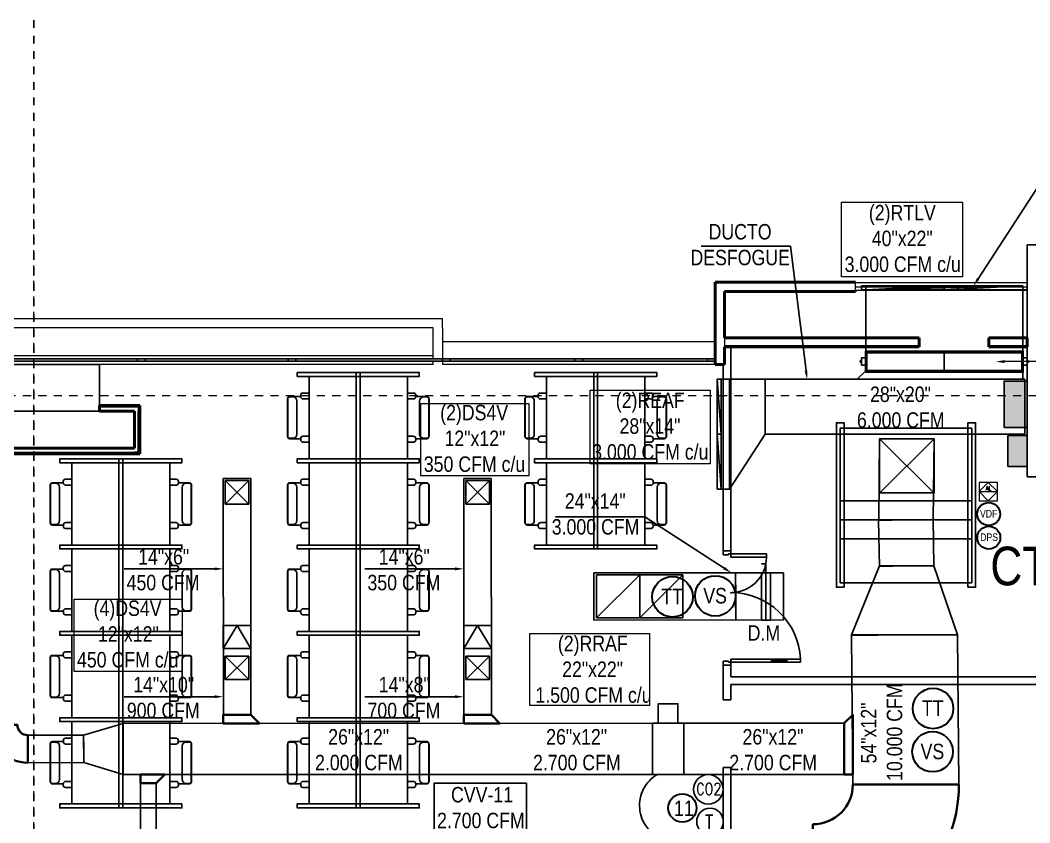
# Model space of a CAD drawing. Header units: inches. Extents: x -3 to 209, y -384 to 20.
# Drawn here: x 138.33 to 151.38, y -171.39 to -161.01 of the extents above; entities that cross this region are included whole.
import ezdxf
from ezdxf import colors
from ezdxf.entities.mleader import LeaderData, LeaderLine
from ezdxf.math import Vec2, Vec3

# ---------------------------------------------------------------- set-up
doc = ezdxf.new("R2010")
doc.units = ezdxf.units.IN
doc.header["$MEASUREMENT"] = 0
for name, pattern in [('Grid Line', [0.022225, 0.0127, -0.003175, 0.003175, -0.003175]), ('Grid Line 1_2_', [0.022225, 0.0127, -0.003175, 0.003175, -0.003175]), ('Hidden', [7.1438, 4.7625, -2.3813]), ('HIDDEN2', [0.1875, 0.125, -0.0625])]:
    doc.linetypes.add(name, pattern=pattern)
for name, color, linetype in [('1-01 HVAC-01A -Equipos', 3, 'Continuous'), ('A-WALL', 253, 'Continuous'), ('BASE PLAN$0$FLOOR LAYOUT 14 Oct (x-ref)$0$20F-032408$0$XDOOR', 253, 'Continuous'), ('BASE PLAN$0$NBS-HEAVY', 253, 'Continuous'), ('BASE PLAN$0$WALL', 253, 'Continuous'), ('HVAC TEXTO CVV', 2, 'Continuous'), ('Hvac Textos', 7, 'Continuous'), ('HVAC-Accesorios', 1, 'Continuous'), ('HVAC-Equipos', 3, 'Continuous'), ('HVAC-Extraccion', 114, 'Continuous'), ('HVAC-Rejillas', 2, 'HIDDEN2'), ('HVAC-Retorno', 20, 'Continuous'), ('HVAC-Suministro', 170, 'Continuous'), ('I-WALL', 1, 'Continuous'), ('NFF-FURN', 253, 'Continuous')]:
    doc.layers.add(name, color=color, linetype=linetype)
for name, color, linetype, lineweight in [('1-controlAA', 4, 'Continuous', 5), ('A-GLAZ', 253, 'Continuous', 13), ('A-GLAZ-CURT', 253, 'Continuous', 9), ('A-GLAZ-CWMG', 253, 'Continuous', 9), ('A-WALL-PATT', 253, 'Continuous', 50), ('BASE PLAN$0$A-ABOVE', 253, 'Continuous', 5), ('DET-INST', 3, 'Continuous', 5), ('HVAC -Textos Extraccion', 2, 'Continuous', 9), ('HVAC -Textos Rejillas', 2, 'Continuous', 9), ('HVAC -Textos Retorno', 2, 'Continuous', 9), ('HVAC -Textos Suministro', 7, 'Continuous', 9), ('HVAC Suministro', 5, 'Continuous', 40), ('S-COLS', 6, 'Continuous', 13), ('S-GRID', 253, 'Continuous', 9), ('TUBO HVAC', 1, 'Continuous', 30), ('TX-INST', 250, 'Continuous', 5)]:
    doc.layers.add(name, color=color, linetype=linetype, lineweight=lineweight)
doc.styles.add('Arial Narrow', font='ARIALN.TTF', dxfattribs={"height": 0.00295})
doc.styles.add('ROMANS', font='romans.shx', dxfattribs={"width": 0.8})
doc.styles.get("Standard").update_dxf_attribs({"font": 'arial.ttf'})

# ---------------------------------------------------------------- blocks, each defined once
blk = doc.blocks.new('ds')
at = {"linetype": 'ByBlock', "lineweight": -2}
for p, q in [((-0.0127, -0.0127), (0.0127, 0.0127)), ((-0.0127, 0.0127), (0.0127, -0.0127)), ((-0.0127, -0.0127), (-0.0127, 0.0127)), ((-0.0127, 0.0127), (0.0127, 0.0127)), ((0.0127, 0.0127), (0.0127, -0.0127)), ((0.0127, -0.0127), (-0.0127, -0.0127))]:
    blk.add_line(p, q, dxfattribs=at)
blk = doc.blocks.new('Termostato 1')
at = {"linetype": 'ByBlock', "lineweight": -2}
blk.add_circle((725.333, -473.718), 0.172, dxfattribs=at)
at = {"linetype": 'ByBlock', "lineweight": -2, "insert": (725.414, -473.651, -2.384), "char_height": 0.2, "width": 2.87595, "attachment_point": 1, "rotation": 270, "style": 'ROMANS'}
blk.add_mtext('T', dxfattribs=at)
blk = doc.blocks.new('CO2')
at = {"linetype": 'ByBlock', "lineweight": -2}
blk.add_circle((-74869.314, 50750.37), 0.191, dxfattribs=at)
at = {"linetype": 'ByBlock', "lineweight": -2, "insert": (-74869.469, 50750.451, -2.384), "char_height": 0.15, "width": 2.87595, "attachment_point": 1, "rotation": 0, "style": 'ROMANS'}
blk.add_mtext('CO2', dxfattribs=at)
blk = doc.blocks.new('rr')
at = {"linetype": 'ByBlock', "lineweight": -2}
for p, q in [((-0.0127, -0.0127), (0.0127, 0.0127)), ((-0.0127, -0.0127), (-0.0127, 0.0127)), ((-0.0127, 0.0127), (0.0127, 0.0127)), ((0.0127, 0.0127), (0.0127, -0.0127)), ((0.0127, -0.0127), (-0.0127, -0.0127))]:
    blk.add_line(p, q, dxfattribs=at)
blk = doc.blocks.new('*U114')
blk.add_lwpolyline([(-0.104, -0.0566), (-0.104, 0), (0, 0), (0.0566, -0.0566), (-0.104, -0.0566)])
blk = doc.blocks.new('*U108')
blk.add_lwpolyline([(-0.182, -0.0566), (-0.182, 0), (0, 0), (0.0566, -0.0566), (-0.182, -0.0566)])
blk = doc.blocks.new('*U109')
blk.add_lwpolyline([(-0.338, -0.0566), (-0.338, 0), (0, 0), (0.0566, -0.0566), (-0.338, -0.0566)])
blk = doc.blocks.new('*U78')
blk.add_lwpolyline([(-1.0399, -0.0566), (-1.0399, 0), (0, 0), (0.0566, -0.0566), (-1.0399, -0.0566)])
blk = doc.blocks.new('*U80')
at = {"layer": 'HVAC-Accesorios', "flags": 128}
for points in [[(0, 0), (-0.119, 0), (-0.119, -0.057)], [(0, 0), (0.61, 0)]]:
    blk.add_lwpolyline(points, dxfattribs=at)
blk.add_lwpolyline([(0, 0.059), (0.61, 0.059), (0.61, -0.059), (0, -0.059)], close=True, dxfattribs=at)
blk = doc.blocks.new('Damper 36x34 - Damper 40x18-V18-1 - Mecánica')
for p, q in [((-0.07, 0.137), (-0.089, 0.137)), ((-0.089, 0.133), (-0.089, 0.137)), ((-0.089, 0.137), (-0.089, 0.137)), ((-0.089, 0.13), (-0.089, 0.133)), ((-0.07, 0.176), (-0.065, 0.176)), ((-0.07, 0.176), (-0.07, 0.078)), ((-0.065, 0.176), (0, 0.176)), ((0, 0.25), (1, 0.25)), ((0, 0.241), (0, 0.25)), ((0, 0.009), (0, 0.241)), ((0, 0.241), (1, 0.241)), ((1, 0.25), (1, 0.241)), ((1, 0.241), (1, 0.009)), ((-0.089, 0.125), (-0.089, 0.13)), ((-0.089, 0.12), (-0.089, 0.125)), ((-0.089, 0.118), (-0.089, 0.12)), ((-0.089, 0.117), (-0.089, 0.118)), ((-0.089, 0.117), (-0.07, 0.117)), ((-0.065, 0.078), (-0.07, 0.078)), ((0, 0.078), (-0.065, 0.078)), ((0, 0), (0, 0.009)), ((1, 0.009), (0, 0.009)), ((1, 0), (0, 0)), ((1, 0.009), (1, 0))]:
    blk.add_line(p, q)
blk = doc.blocks.new('soporte dampers - soporte dampers-960247-1 - Mecánica')
for p, q in [((-0.02, -0.26), (-0.02, 0.01)), ((-0.01, 0.01), (-0.02, 0.01)), ((-0.01, 0.01), (-0.01, -0.26)), ((-0.01, 0.01), (-0.01, -0.06)), ((0, 0.01), (-0.01, 0.01)), ((0.055, 0.01), (0, 0.01)), ((0, -0.06), (0, 0)), ((0, 0), (0.055, 0)), ((0.055, 0.01), (1.946, 0.01)), ((0.055, 0.01), (0.055, 0)), ((0.055, 0), (0.055, 0.01)), ((1.946, 0), (0.055, 0)), ((1.946, 0), (1.946, 0.01)), ((1.967, 0.01), (1.946, 0.01)), ((1.946, 0.01), (1.946, 0)), ((1.946, 0), (1.967, 0)), ((2.001, 0.01), (1.967, 0.01)), ((1.967, 0), (2.001, 0)), ((2.011, 0.01), (2.001, 0.01)), ((2.001, 0), (2.001, -0.06)), ((2.011, -0.19), (2.011, 0.01)), ((2.021, 0.01), (2.011, 0.01)), ((2.011, -0.06), (2.011, 0.01)), ((2.021, 0.01), (2.021, -0.26)), ((-0.01, -0.06), (0, -0.06)), ((2.001, -0.06), (2.011, -0.06)), ((-0.02, -0.26), (-0.01, -0.26)), ((0, -0.19), (-0.01, -0.19)), ((-0.01, -0.19), (-0.01, -0.26)), ((-0.01, -0.26), (0, -0.26)), ((0, -0.25), (0, -0.19)), ((0.055, -0.25), (0, -0.25)), ((0, -0.26), (0.055, -0.26)), ((0.055, -0.25), (1.946, -0.25)), ((0.055, -0.25), (0.055, -0.26)), ((0.055, -0.26), (0.055, -0.25)), ((1.946, -0.26), (0.055, -0.26)), ((1.946, -0.25), (1.946, -0.26)), ((1.946, -0.26), (1.946, -0.25)), ((1.946, -0.25), (2.001, -0.25)), ((2.001, -0.26), (1.946, -0.26)), ((2.001, -0.25), (2.001, -0.19)), ((2.001, -0.19), (2.011, -0.19)), ((2.011, -0.26), (2.001, -0.26)), ((2.011, -0.19), (2.011, -0.26)), ((2.021, -0.26), (2.011, -0.26))]:
    blk.add_line(p, q)
blk = doc.blocks.new('UPAQ-02')
at = {"layer": '1-01 HVAC-01A -Equipos'}
for points in [[(-74852.815, 50919.023), (-74851.115, 50919.023), (-74851.115, 50921.023), (-74852.815, 50921.023)], [(-74852.815, 50920.456), (-74851.115, 50920.456), (-74851.115, 50921.023), (-74852.815, 50921.023)], [(-74852.815, 50920.209), (-74851.115, 50920.209), (-74851.115, 50920.456), (-74852.815, 50920.456)], [(-74852.815, 50919.963), (-74851.115, 50919.963), (-74851.115, 50920.209), (-74852.815, 50920.209)], [(-74852.33, 50919.161), (-74851.625, 50919.161), (-74851.625, 50919.861), (-74852.33, 50919.861)]]:
    blk.add_lwpolyline(points, close=True, dxfattribs=at)
blk = doc.blocks.new('BASE PLAN$0$Z$W@#371D3AC1')
at = {"layer": 'BASE PLAN$0$A-ABOVE', "linetype": 'ByBlock', "lineweight": -2}
blk.add_line((375, 58), (175, 58), dxfattribs=at)
blk.add_lwpolyline([(375, 78), (175, 78), (175, 38), (375, 38)], close=True, dxfattribs=at)
at = {"layer": 'BASE PLAN$0$FLOOR LAYOUT 14 Oct (x-ref)$0$20F-032408$0$XDOOR', "linetype": 'ByBlock', "lineweight": -2}
for p, q in [((930, 1438), (890, 1438)), ((900, 1438), (900, 1476)), ((900, 1476), (1000, 1476)), ((930, 1426), (930, 1438)), ((1000, 1476), (1000, 1426)), ((1000, 1426), (930, 1426)), ((0, 38), (0, 78)), ((0, 78), (900, 78)), ((900, 38), (0, 38)), ((890, 38), (930, 38)), ((900, 78), (900, 38)), ((900, 0), (900, 38)), ((930, 38), (930, 50)), ((930, 50), (1000, 50)), ((1000, 50), (1000, 0)), ((1000, 0), (900, 0))]:
    blk.add_line(p, q, dxfattribs=at)
blk.add_lwpolyline([(439, 1398), (439, 1438), (900, 1438), (900, 1398)], close=True, dxfattribs=at)
for centre, radius, start, end in [((900, 1398), 461, 175.0176, 267.6819), ((900, 38), 900, 90, 177.4527)]:
    blk.add_arc(centre, radius, start, end, dxfattribs=at)
at = {"layer": 'BASE PLAN$0$WALL', "linetype": 'ByBlock', "lineweight": -2}
for p, q in [((1000, 1476), (900, 1476)), ((1000, 0), (900, 0))]:
    blk.add_line(p, q, dxfattribs=at)
blk = doc.blocks.new('nci')
at = {"layer": 'NFF-FURN', "linetype": 'ByBlock', "lineweight": -2}
for p, q in [((717, -265), (635, -265)), ((635, -342), (712, -342)), ((744, -310), (744, -292)), ((744, -310), (886, -310)), ((793, -799), (793, -367)), ((889, -316), (844, -316)), ((911, -831), (911, -335)), ((915, -824), (915, -342)), ((711, -824), (635, -824)), ((635, -901), (716, -901)), ((743, -874), (743, -856)), ((743, -856), (886, -856)), ((889, -850), (844, -850))]:
    blk.add_line(p, q, dxfattribs=at)
for points in [[(-25, -50), (25, -50), (25, 0), (-25, 0)], [(25, -1116), (-25, -1116), (-25, -50), (25, -50)], [(25, -50), (25, -1116), (635, -1116), (635, -50)], [(-25, -1116), (25, -1116), (25, -1166), (-25, -1166)]]:
    blk.add_lwpolyline(points, close=True, dxfattribs=at)
for points in [[(25, 0), (789, 0), (789, -50), (25, -50), (25, 0)], [(25, -1116), (789, -1116), (789, -1166), (25, -1166), (25, -1116)]]:
    blk.add_lwpolyline(points, dxfattribs=at)
for centre, radius, start, end in [((712, -310), 32.3, 270, 0), ((717, -292), 26.9, 0, 90), ((844, -367), 50.8, 90, 180), ((886, -335), 25.4, 0, 90), ((889, -342), 25.4, 0, 90), ((711, -856), 32.3, 0, 90), ((716, -874), 26.9, 270, 0), ((844, -799), 50.8, 180, 270), ((886, -831), 25.4, 270, 0), ((889, -824), 25.4, 270, 0)]:
    blk.add_arc(centre, radius, start, end, dxfattribs=at)

msp = doc.modelspace()

# ---------------------------------------------------------------- hatches: boundary and pattern name
at = {"layer": 'HVAC-Equipos'}
h = msp.add_hatch(color=256, dxfattribs=at)
h.dxf.hatch_style = 1
h.paths.add_polyline_path([(151.045, -166.28), (151.345, -166.28), (151.345, -165.68), (151.045, -165.68)])
h = msp.add_hatch(color=256, dxfattribs=at)
h.dxf.hatch_style = 1
h.paths.add_polyline_path([(151.095, -166.385), (151.095, -166.785), (151.345, -166.785), (151.345, -166.385)])

# ---------------------------------------------------------------- linework, layer by layer
at = {"layer": '1-controlAA', "flags": 128}
msp.add_lwpolyline([(150.961, -166.99), (150.722, -166.99), (150.722, -167.228), (150.961, -167.228)], close=True, dxfattribs=at)
at = {"layer": 'A-GLAZ', "lineweight": 9}
for p, q in [((149.124, -164.459), (149.124, -164.409)), ((151.344, -164.409), (149.124, -164.409)), ((151.344, -164.409), (151.344, -164.459)), ((149.124, -164.509), (149.124, -164.459)), ((149.124, -164.459), (151.344, -164.459)), ((151.344, -164.509), (149.124, -164.509)), ((151.344, -164.459), (151.344, -164.509))]:
    msp.add_line(p, q, dxfattribs=at)
at = {"layer": 'A-GLAZ-CURT', "lineweight": 18}
for p, q in [((139.844, -165.395), (137.999, -165.395)), ((137.999, -165.42), (139.844, -165.42)), ((139.844, -165.42), (139.844, -165.395)), ((141.79, -165.395), (139.944, -165.395)), ((139.944, -165.395), (139.944, -165.42)), ((139.944, -165.42), (141.79, -165.42)), ((141.79, -165.42), (141.79, -165.395)), ((143.786, -165.395), (141.89, -165.395)), ((141.89, -165.395), (141.89, -165.42)), ((141.89, -165.42), (143.786, -165.42)), ((143.786, -165.42), (143.786, -165.395)), ((145.498, -165.395), (143.886, -165.395)), ((143.886, -165.395), (143.886, -165.42)), ((143.886, -165.42), (145.498, -165.42)), ((145.498, -165.42), (145.498, -165.395)), ((147.21, -165.395), (145.598, -165.395)), ((145.598, -165.395), (145.598, -165.42)), ((145.598, -165.42), (147.21, -165.42)), ((147.21, -165.42), (147.21, -165.395))]:
    msp.add_line(p, q, dxfattribs=at)
at = {"layer": 'A-GLAZ-CWMG'}
for p, q in [((139.844, -165.392), (137.999, -165.392)), ((139.844, -165.422), (137.999, -165.422)), ((141.79, -165.392), (139.944, -165.392)), ((141.79, -165.422), (139.944, -165.422)), ((143.786, -165.392), (141.89, -165.392)), ((143.786, -165.422), (141.89, -165.422)), ((145.498, -165.392), (143.886, -165.392)), ((145.498, -165.422), (143.886, -165.422)), ((147.21, -165.392), (145.598, -165.392)), ((147.21, -165.422), (145.598, -165.422))]:
    msp.add_line(p, q, dxfattribs=at)
at = {"layer": 'A-GLAZ-CWMG', "lineweight": 25, "extrusion": (0, 0, -1)}
for p, q in [((139.944, -165.392), (139.844, -165.392)), ((139.844, -165.392), (139.844, -165.422)), ((139.844, -165.422), (139.944, -165.422)), ((139.944, -165.422), (139.944, -165.392)), ((141.89, -165.392), (141.79, -165.392)), ((141.79, -165.392), (141.79, -165.422)), ((141.79, -165.422), (141.89, -165.422)), ((141.89, -165.422), (141.89, -165.392)), ((145.598, -165.392), (145.498, -165.392)), ((145.498, -165.392), (145.498, -165.422)), ((145.498, -165.422), (145.598, -165.422)), ((145.598, -165.422), (145.598, -165.392)), ((147.31, -165.392), (147.21, -165.392)), ((147.21, -165.392), (147.21, -165.422)), ((147.21, -165.422), (147.31, -165.422)), ((147.31, -165.422), (147.31, -165.392))]:
    msp.add_line(p, q, dxfattribs=at)
at = {"layer": 'A-GLAZ-CWMG', "lineweight": 25}
for p, q in [((143.886, -165.392), (143.786, -165.392)), ((143.786, -165.392), (143.786, -165.422)), ((143.786, -165.422), (143.886, -165.422)), ((143.886, -165.422), (143.886, -165.392))]:
    msp.add_line(p, q, dxfattribs=at)
at = {"layer": 'A-WALL', "lineweight": 50}
for p, q in [((147.43, -164.399), (147.31, -164.399)), ((147.31, -164.399), (147.31, -165.467)), ((149.124, -164.399), (147.43, -164.399)), ((149.124, -164.409), (149.124, -164.399)), ((147.43, -165.118), (147.43, -164.519)), ((147.43, -164.519), (149.124, -164.519)), ((149.124, -164.519), (149.124, -164.509)), ((149.948, -165.118), (147.43, -165.118)), ((149.948, -165.238), (149.948, -165.118)), ((151.344, -165.118), (150.848, -165.118)), ((150.848, -165.118), (150.848, -165.238)), ((151.344, -165.238), (151.344, -165.118)), ((147.43, -165.467), (147.43, -165.238)), ((147.43, -165.238), (149.948, -165.238)), ((150.848, -165.238), (151.344, -165.238)), ((147.31, -165.467), (147.43, -165.467)), ((139.874, -165.997), (139.352, -165.997)), ((139.352, -165.997), (139.352, -166.067)), ((139.874, -166.017), (139.874, -165.997)), ((139.352, -166.067), (139.804, -166.067)), ((139.804, -166.067), (139.804, -166.549)), ((139.874, -166.067), (139.874, -166.017)), ((139.874, -166.619), (139.874, -166.067)), ((137.852, -166.619), (139.804, -166.619)), ((139.804, -166.549), (137.922, -166.549)), ((139.804, -166.619), (139.854, -166.619)), ((139.854, -166.619), (139.874, -166.619))]:
    msp.add_line(p, q, dxfattribs=at)
at = {"layer": 'A-WALL', "lineweight": 9}
for p, q in [((126.358, -164.869), (143.786, -164.869)), ((143.786, -164.989), (143.786, -164.869)), ((143.666, -164.989), (126.478, -164.989)), ((143.666, -165.392), (143.666, -164.989)), ((143.786, -164.989), (143.786, -165.392)), ((143.786, -165.167), (147.31, -165.167)), ((128.21, -165.347), (143.666, -165.347)), ((143.666, -165.467), (128.221, -165.467)), ((143.666, -165.467), (143.666, -165.422)), ((143.786, -165.422), (143.786, -165.467)), ((147.31, -165.467), (143.786, -165.467))]:
    msp.add_line(p, q, dxfattribs=at)
at = {"layer": 'A-WALL', "lineweight": 18}
for p, q in [((147.43, -165.118), (147.43, -165.218)), ((147.43, -165.218), (149.948, -165.218)), ((147.43, -165.218), (147.43, -165.238)), ((150.848, -165.218), (151.344, -165.218)), ((139.854, -166.017), (139.352, -166.017)), ((139.854, -166.017), (139.854, -166.067)), ((139.854, -166.599), (139.854, -166.067)), ((137.872, -166.599), (139.804, -166.599)), ((139.854, -166.599), (139.804, -166.599))]:
    msp.add_line(p, q, dxfattribs=at)
at = {"layer": 'A-WALL-PATT', "linetype": 'Continuous', "lineweight": 9}
for p, q in [((147.906, -165.218), (147.903, -165.223)), ((149.547, -165.218), (149.54, -165.23)), ((149.152, -165.238), (149.147, -165.228))]:
    msp.add_line(p, q, dxfattribs=at)
at = {"layer": 'BASE PLAN$0$NBS-HEAVY'}
for p, q in [((147.513, -165.238), (147.513, -167.955)), ((147.413, -165.467), (147.413, -167.927)), ((147.513, -168.415), (147.513, -168.427)), ((147.413, -169.353), (147.413, -169.803)), ((147.513, -169.303), (147.513, -169.503)), ((151.992, -169.503), (147.513, -169.503)), ((151.992, -169.603), (147.513, -169.603)), ((147.513, -169.603), (147.513, -169.803)), ((147.413, -170.679), (147.413, -172.908)), ((147.513, -170.679), (147.513, -172.908))]:
    msp.add_line(p, q, dxfattribs=at)
for points in [[(147.413, -169.803), (147.513, -169.803)], [(147.413, -170.679), (147.513, -170.679)]]:
    msp.add_lwpolyline(points, dxfattribs=at)
at = {"layer": 'DET-INST'}
msp.add_line((150.722, -167.109), (150.961, -167.109), dxfattribs=at)
at = {"layer": 'DET-INST', "flags": 128}
msp.add_lwpolyline([(150.841, -166.99), (150.722, -167.109), (150.841, -167.228), (150.961, -167.109)], close=True, dxfattribs=at)
at = {"layer": 'HVAC -Textos Rejillas'}
for points in [[(150.506, -164.333), (148.944, -164.333), (148.944, -163.364), (150.506, -163.364)], [(147.248, -166.749), (145.695, -166.749), (145.695, -165.795), (147.248, -165.795)], [(146.461, -169.874), (144.917, -169.874), (144.917, -168.945), (146.461, -168.945)]]:
    msp.add_lwpolyline(points, close=True, dxfattribs=at)
at = {"layer": 'HVAC -Textos Suministro'}
for points in [[(144.901, -166.905), (143.505, -166.905), (143.505, -165.97), (144.901, -165.97)], [(140.42, -169.434), (139.025, -169.434), (139.025, -168.5), (140.42, -168.5)]]:
    msp.add_lwpolyline(points, close=True, dxfattribs=at)
at = {"layer": 'HVAC Suministro'}
for points in [[(138.424, -170.259), (138.424, -170.615, -0.414214), (137.935, -170.126), (138.291, -170.126, 0.414214)], [(148.575, -171.412), (148.575, -172.784, 0.414214), (150.461, -170.898), (149.09, -170.898, -0.414214)]]:
    msp.add_lwpolyline(points, format="xyb", close=True, dxfattribs=at)
at = {"layer": 'HVAC TEXTO CVV', "color": 1}
msp.add_lwpolyline([(143.68, -172.175), (144.873, -172.175), (144.87, -170.882), (143.677, -170.882)], close=True, dxfattribs=at)
at = {"layer": 'HVAC-Accesorios', "color": 1, "linetype": 'Hidden'}
msp.add_arc((146.798, -171.169), 0.465, 120.0768, 314.6239, dxfattribs=at)
at = {"layer": 'HVAC-Equipos'}
for points in [[(151.045, -166.28), (151.045, -165.68), (151.345, -165.68), (151.345, -166.28)], [(151.095, -166.785), (151.095, -166.385), (151.345, -166.385), (151.345, -166.785)], [(146.83, -170.106), (146.576, -170.106), (146.576, -169.852), (146.83, -169.852)], [(146.5, -170.106), (146.5, -170.767), (146.907, -170.767), (146.907, -170.106)]]:
    msp.add_lwpolyline(points, close=True, dxfattribs=at)
at = {"layer": 'HVAC-Extraccion'}
for p, q in [((147.958, -165.656), (151.312, -165.655)), ((147.958, -165.656), (147.958, -166.011)), ((151.312, -165.655), (151.312, -166.011)), ((147.958, -166.367), (147.958, -166.011)), ((151.312, -166.367), (151.312, -166.011)), ((147.958, -166.367), (151.312, -166.367))]:
    msp.add_line(p, q, dxfattribs=at)
for points in [[(149.257, -164.5), (151.289, -164.5), (151.289, -165.545), (149.257, -165.545)], [(147.498, -165.656), (147.388, -165.656), (147.388, -167.078), (147.498, -167.078)], [(147.498, -165.656), (147.958, -165.656), (147.958, -166.367), (147.498, -167.078)]]:
    msp.add_lwpolyline(points, close=True, dxfattribs=at)
at = {"layer": 'HVAC-Retorno'}
for p, q in [((145.741, -168.16), (145.741, -168.465)), ((145.741, -168.16), (147.575, -168.16)), ((147.575, -168.16), (147.576, -168.465)), ((147.575, -168.16), (148.194, -168.16)), ((147.575, -168.16), (147.575, -168.464)), ((148.194, -168.16), (148.194, -168.465)), ((145.741, -168.77), (145.741, -168.465)), ((147.576, -168.769), (147.575, -168.464)), ((147.576, -168.77), (147.576, -168.465)), ((148.194, -168.769), (148.194, -168.465)), ((145.741, -168.77), (147.576, -168.769)), ((147.576, -168.77), (148.194, -168.769))]:
    msp.add_line(p, q, dxfattribs=at)
at = {"layer": 'HVAC-Suministro'}
for p, q in [((150.142, -167.127), (149.437, -166.427)), ((150.142, -166.427), (149.437, -167.127)), ((140.952, -166.939), (141.13, -166.939)), ((140.952, -166.939), (140.953, -169.996)), ((141.308, -166.939), (141.13, -166.939)), ((141.308, -166.939), (141.308, -169.996)), ((144.062, -166.939), (144.24, -166.939)), ((144.062, -166.939), (144.062, -169.996)), ((144.417, -166.939), (144.24, -166.939)), ((144.417, -166.939), (144.418, -169.996)), ((149.423, -167.481), (149.776, -167.475)), ((149.434, -168.077), (149.423, -167.481)), ((150.128, -167.468), (149.776, -167.475)), ((150.139, -168.064), (150.128, -167.468)), ((149.434, -168.077), (149.787, -168.07)), ((150.139, -168.064), (149.787, -168.07)), ((149.071, -168.969), (149.757, -168.962)), ((149.071, -168.969), (149.09, -170.905)), ((150.443, -168.956), (149.757, -168.962)), ((150.443, -168.956), (150.461, -170.892)), ((140.953, -169.996), (141.13, -169.996)), ((141.308, -169.996), (141.13, -169.996)), ((144.062, -169.996), (144.24, -169.996)), ((144.418, -169.996), (144.24, -169.996)), ((146.5, -170.106), (139.656, -170.107)), ((139.656, -170.107), (139.656, -170.437)), ((146.5, -170.106), (146.5, -170.437)), ((148.979, -170.106), (146.907, -170.106)), ((146.907, -170.106), (146.907, -170.437)), ((148.979, -170.106), (148.979, -170.436)), ((139.147, -170.259), (138.424, -170.259)), ((138.424, -170.259), (138.424, -170.437)), ((139.147, -170.259), (139.148, -170.437)), ((138.424, -170.615), (138.424, -170.437)), ((139.148, -170.614), (139.148, -170.437)), ((139.656, -170.767), (139.656, -170.437)), ((146.5, -170.767), (146.5, -170.437)), ((146.907, -170.767), (146.907, -170.437)), ((148.979, -170.767), (148.979, -170.436)), ((139.148, -170.614), (138.424, -170.615)), ((146.5, -170.767), (139.656, -170.767)), ((148.979, -170.767), (146.907, -170.767)), ((139.882, -173.559), (139.882, -170.878)), ((139.882, -170.878), (139.983, -170.878)), ((140.085, -170.878), (139.983, -170.878)), ((140.085, -173.559), (140.085, -170.878)), ((149.09, -170.905), (149.776, -170.898)), ((150.461, -170.892), (149.776, -170.898))]:
    msp.add_line(p, q, dxfattribs=at)
for points in [[(150.129, -167.475), (149.425, -167.475), (149.437, -166.427), (150.142, -166.427)], [(150.139, -168.07), (149.434, -168.07), (149.071, -168.962), (150.443, -168.962)], [(139.656, -170.107), (139.147, -170.259), (139.148, -170.614), (139.656, -170.767)]]:
    msp.add_lwpolyline(points, close=True, dxfattribs=at)
for points in [[(140.952, -169.14), (141.308, -169.14), (141.308, -168.84), (140.952, -168.84), (140.952, -169.14), (141.13, -168.84), (141.308, -169.14)], [(144.062, -169.14), (144.418, -169.14), (144.418, -168.84), (144.062, -168.84), (144.062, -169.14), (144.24, -168.84), (144.418, -169.14)]]:
    msp.add_lwpolyline(points, dxfattribs=at)
at = {"layer": 'I-WALL'}
for points in [[(148.977, -168.345), (148.877, -168.345), (148.877, -166.219), (148.977, -166.219)], [(150.577, -168.345), (150.677, -168.345), (150.677, -166.219), (150.577, -166.219)]]:
    msp.add_lwpolyline(points, close=True, dxfattribs=at)
at = {"layer": 'S-COLS', "lineweight": 25}
for p, q in [((152.045, -163.917), (151.345, -163.917)), ((151.345, -163.917), (151.345, -166.917)), ((139.353, -165.467), (137.853, -165.467)), ((139.353, -166.067), (139.353, -165.467)), ((137.853, -166.067), (139.353, -166.067)), ((151.345, -166.917), (152.045, -166.917))]:
    msp.add_line(p, q, dxfattribs=at)
at = {"layer": 'S-GRID', "linetype": 'Grid Line 1_2_'}
for p, q in [((138.501, -161.012), (138.501, -208.16)), ((138.501, -161.012), (138.501, -208.16)), ((122.761, -165.867), (192.072, -165.867)), ((122.761, -165.867), (192.072, -165.867))]:
    msp.add_line(p, q, dxfattribs=at)
at = {"layer": 'S-GRID', "linetype": 'Grid Line'}
for p, q in [((138.502, -161.012), (138.502, -208.16)), ((138.501, -162.785), (138.501, -205.178)), ((122.761, -165.867), (192.072, -165.867)), ((123.567, -165.867), (190.878, -165.867))]:
    msp.add_line(p, q, dxfattribs=at)
at = {"layer": 'TUBO HVAC'}
for centre, radius in [((150.847, -167.399), 0.148), ((150.848, -167.704), 0.148), ((146.759, -168.469), 0.262), ((147.312, -168.459), 0.262), ((150.127, -169.914), 0.262), ((150.121, -170.473), 0.262), ((146.887, -171.201), 0.183)]:
    msp.add_circle(centre, radius, dxfattribs=at)

# ---------------------------------------------------------------- block references
at = {"xscale": -0.0009999999999852297, "yscale": 0.0009999999999852297, "zscale": 0.0009999999999852297}
msp.add_blockref('BASE PLAN$0$Z$W@#371D3AC1', (148.413, -169.353), dxfattribs=at)
at = {"layer": 'HVAC Suministro', "xscale": 1.953866694221574, "yscale": 1.953866694221574, "zscale": 1.953866694221574}
for p in [(141.308, -169.996), (144.418, -169.996)]:
    msp.add_blockref('*U108', p, dxfattribs=at)
at = {"layer": 'HVAC Suministro', "yscale": 1.953866694221574, "zscale": 1.953866694221574}
for name, p, xscale, rotation in [('*U109', (148.979, -170.106), 1.953866694221574, 89.99999998318091), ('*U114', (140.084, -170.878), -1.953866694221574, 180)]:
    msp.add_blockref(name, p, dxfattribs=dict(at, xscale=xscale, rotation=rotation))
at = {"layer": 'HVAC-Accesorios'}
for name, p in [('Damper 36x34 - Damper 40x18-V18-1 - Mecánica', (149.273, -165.553)), ('soporte dampers - soporte dampers-960247-1 - Mecánica', (149.273, -165.303))]:
    msp.add_blockref(name, p, dxfattribs=at)
at = {"layer": 'HVAC-Accesorios', "xscale": -1}
msp.add_blockref('Damper 36x34 - Damper 40x18-V18-1 - Mecánica', (151.273, -165.553), dxfattribs=at)
at = {"layer": 'HVAC-Equipos'}
for name, p, rotation in [('*U80', (147.967, -168.16), 270), ('Termostato 1', (-326.474, -896.709), 90.00000000172517)]:
    msp.add_blockref(name, p, dxfattribs=dict(at, rotation=rotation))
msp.add_blockref('CO2', (75016.536, -50921.33), dxfattribs=at)
at = {"layer": 'HVAC-Extraccion', "xscale": -1.953866694221574, "yscale": 1.953866694221574, "zscale": 1.953866694221574, "rotation": 1.681918604390376e-08}
msp.add_blockref('*U78', (149.257, -165.545), dxfattribs=at)
at = {"layer": 'HVAC-Rejillas', "yscale": 2, "zscale": 12}
for p, xscale in [((150.274, -164.474), 84.252), ((149.765, -164.474), 40), ((150.781, -164.474), 40)]:
    msp.add_blockref('rr', p, dxfattribs=dict(at, xscale=xscale))
at = {"layer": 'HVAC-Rejillas', "zscale": 12}
for name, p, xscale, yscale, rotation in [('rr', (147.362, -166.011), 28, 2, 90), ('rr', (147.362, -166.723), 28, 2, 90), ('ds', (141.13, -167.117), 12, 12, 180), ('ds', (144.24, -167.117), 12, 12, 180), ('rr', (146.056, -168.464), 22, 22, 180), ('rr', (146.615, -168.464), 22, 22, 180), ('ds', (141.13, -169.388), 12, 12, 180), ('ds', (144.24, -169.388), 12, 12, 180)]:
    msp.add_blockref(name, p, dxfattribs=dict(at, xscale=xscale, yscale=yscale, rotation=rotation))
at = {"layer": 'HVAC-Suministro', "rotation": 180}
msp.add_blockref('UPAQ-02', (-74702.188, 50752.735), dxfattribs=at)
at = {"layer": 'NFF-FURN', "yscale": 0.0009999999999852297, "zscale": 0.0009999999999852297}
for p, xscale in [((142.697, -165.569), -0.0009999999999852297), ((142.697, -165.569), 0.0009999999999852297), ((145.766, -165.569), -0.0009999999999852297), ((145.766, -165.569), 0.0009999999999852297), ((139.628, -166.685), -0.0009999999999852297), ((139.628, -166.685), 0.0009999999999852297), ((142.697, -166.685), -0.0009999999999852297), ((142.697, -166.685), 0.0009999999999852297), ((145.766, -166.685), -0.0009999999999852297), ((145.766, -166.685), 0.0009999999999852297), ((139.628, -167.801), -0.0009999999999852297), ((139.628, -167.801), 0.0009999999999852297), ((142.697, -167.801), -0.0009999999999852297), ((142.697, -167.801), 0.0009999999999852297), ((139.628, -168.917), -0.0009999999999852297), ((139.628, -168.917), 0.0009999999999852297), ((142.697, -168.917), -0.0009999999999852297), ((142.697, -168.917), 0.0009999999999852297)]:
    msp.add_blockref('nci', p, dxfattribs=dict(at, xscale=xscale))
at = {"layer": 'NFF-FURN', "yscale": 0.0009999999999852297, "zscale": 0.0009999999999852297, "rotation": 180}
for p, xscale in [((139.628, -171.199), 0.0009999999999852297), ((139.628, -171.199), -0.0009999999999852297), ((142.697, -171.199), 0.0009999999999852297), ((142.697, -171.199), -0.0009999999999852297)]:
    msp.add_blockref('nci', p, dxfattribs=dict(at, xscale=xscale))

# ---------------------------------------------------------------- texts
at = {"layer": 'HVAC -Textos Extraccion', "insert": (147.731, -168.837), "char_height": 0.2, "width": 0.48273, "attachment_point": 1, "style": 'Arial Narrow'}
msp.add_mtext('D.M', dxfattribs=at)
at = {"layer": 'HVAC -Textos Rejillas', "char_height": 0.2, "width": 1.6348, "attachment_point": 1, "style": 'Arial Narrow'}
for s, insert in [('\\pi0.39237;(2)RTLV\\P\\pi0.43064;40"x22"\\P\\pi0.078998;3.000 CFM c/u', (148.905, -163.401)), ('\\pi0.42375;DUCTO \\P\\pi0.1893;DESFOGUE ', (146.802, -163.648)), ('\\pi0.43255;28"x20"\\P\\pi0.26345;6.000 CFM ', (148.88, -165.75)), ('\\pi0.38391;(2)REAF\\P\\pi0.43255;28"x14"\\P\\pi0.078998;3.000 CFM c/u', (145.642, -165.828)), ('\\pi0.37763;(2)RRAF\\P\\pi0.43255;22"x22"\\P\\pi0.086706;1.500 CFM c/u', (144.9, -168.973))]:
    msp.add_mtext(s, dxfattribs=dict(at, insert=insert))
at = {"layer": 'HVAC -Textos Retorno', "insert": (144.738, -167.131), "char_height": 0.2, "width": 2.02741, "attachment_point": 1, "style": 'Arial Narrow'}
msp.add_mtext('\\pi0.62885;24"x14" \\P\\pi0.46022;3.000 CFM', dxfattribs=at)
at = {"layer": 'HVAC -Textos Suministro', "attachment_point": 1, "style": 'Arial Narrow'}
for s, insert, char_height, width in [('\\pi0.38596;(2)DS4V\\P\\pi0.44162;12"x12"\\P\\pi0.17456;350 CFM c/u', (143.37, -165.987), 0.2, 1.6348), ('CTRL-10', (150.868, -167.821), 0.5, 3.107), ('\\pi0.70163;14"x6" \\P\\pi0.55252;450 CFM', (139.15, -167.852), 0.2, 2.02741), ('\\pi0.70163;14"x6" \\P\\pi0.55579;350 CFM', (142.26, -167.852), 0.2, 2.02741), ('\\pi0.38596;(4)DS4V\\P\\pi0.44162;12"x12"\\P\\pi0.17129;450 CFM c/u', (138.89, -168.517), 0.2, 1.6348), ('\\pi0.63792;14"x10" \\P\\pi0.55579;900 CFM', (139.15, -169.506), 0.2, 2.02741), ('\\pi0.70163;14"x8" \\P\\pi0.55647;700 CFM', (142.26, -169.506), 0.2, 2.02741), ('\\pi0.20938;26"x12" \\P\\pi0.039392;2.000 CFM', (142.099, -170.18), 0.2, 1.18847), ('\\pi0.20938;26"x12" \\P\\pi0.039392;2.700 CFM', (144.917, -170.18), 0.2, 1.18847), ('\\pi0.20938;26"x12" \\P\\pi0.039392;2.700 CFM', (147.455, -170.18), 0.2, 1.18847)]:
    msp.add_mtext(s, dxfattribs=dict(at, insert=insert, char_height=char_height, width=width))
at = {"layer": 'HVAC -Textos Suministro', "insert": (149.195, -170.969), "char_height": 0.2, "width": 1.45587, "attachment_point": 1, "rotation": 90, "style": 'Arial Narrow'}
msp.add_mtext('\\pi0.34444,t1.3444;54"x12" \\P\\pi0.11845,tz;10.000 CFM', dxfattribs=at)
at = {"layer": 'HVAC TEXTO CVV', "color": 1, "attachment_point": 1, "style": 'Arial Narrow'}
for s, insert, char_height, width in [('\\pi0.29103;VDF', (150.443, -167.346), 0.098, 0.80105), ('\\pi0.29227;DPS', (150.444, -167.65), 0.098, 0.80105), ('\\pi0.67109;VS', (146.486, -168.355), 0.2, 1.6348), ('\\pi0.68241;TT', (145.933, -168.365), 0.2, 1.6348), ('\\pi0.68241;TT', (149.301, -169.81), 0.2, 1.6348), ('\\pi0.67109;VS', (149.295, -170.37), 0.2, 1.6348), ('\\pi0.44305;CVV-11 \\P\\pi0.26256;2.700 CFM\\P\\pi0.53821;40VA\\P\\pi0.38937;115/1/60', (143.453, -170.929), 0.2, 1.6348), ('\\pi0.72347;11', (146.055, -171.105), 0.2, 1.6348)]:
    msp.add_mtext(s, dxfattribs=dict(at, insert=insert, char_height=char_height, width=width))
at = {"layer": 'TX-INST', "color": 7, "insert": (150.843, -167.039), "char_height": 0.056, "width": 0.13388, "attachment_point": 2, "line_spacing_factor": 0.964689, "style": 'ROMANS'}
msp.add_mtext('AL', dxfattribs=at)

# ---------------------------------------------------------------- leaders
at = {"layer": 'HVAC -Textos Rejillas'}
ml = msp.add_multileader_mtext('Standard', dxfattribs=at)
ml.set_content('', color=256)
ml.set_leader_properties()
ml.build(insert=Vec2(0, 0))
ml.multileader.update_dxf_attribs({"dogleg_length": 0.36, "arrow_head_size": 0.113})
ctx = ml.context
ctx.base_point, ctx.char_height, ctx.arrow_head_size, ctx.landing_gap_size, ctx.plane_origin, ctx.plane_x_axis, ctx.plane_y_axis = Vec3(153.59, -162.659), 0.113, 0.113, 0.0564, Vec3(156.582, -162.84), Vec3(-1, 0), Vec3(0, -1)
ctx.text_align_type = 2
notes = []
notes.append((ctx, [(1, (1, 1, 0), (151.809, -162.659), (1, 0), 1.668, [(0, [(150.649, -164.451)], 0, [])])]))
ctx.mtext.insert, ctx.mtext.text_direction, ctx.mtext.rotation, ctx.mtext.alignment, ctx.mtext.flow_direction = Vec3(153.534, -162.716), Vec3(-1, 0), 3.141593, 3, 5
ml = msp.add_multileader_mtext('Standard', dxfattribs=at)
ml.set_content('', color=256)
ml.set_leader_properties()
ml.build(insert=Vec2(0, 0))
ml.multileader.update_dxf_attribs({"dogleg_length": 0.36, "arrow_head_size": 0.113})
ctx = ml.context
ctx.base_point, ctx.char_height, ctx.arrow_head_size, ctx.landing_gap_size, ctx.plane_origin, ctx.plane_x_axis, ctx.plane_y_axis = Vec3(147.129, -163.933), 0.113, 0.113, 0.0564, Vec3(142.593, -164.726), Vec3(-1, 0), Vec3(0, -1)
notes.append((ctx, [(1, (1, 1, 0), (148.284, -163.933), (-1, 0), 1.155, [(0, [(148.499, -165.656)], 0, [])])]))
ctx.mtext.insert, ctx.mtext.text_direction, ctx.mtext.rotation, ctx.mtext.flow_direction = Vec3(147.073, -163.99), Vec3(-1, 0), 3.141593, 5
ml = msp.add_multileader_mtext('Standard', dxfattribs=at)
ml.set_content('', color=256)
ml.set_leader_properties()
ml.build(insert=Vec2(0, 0))
ml.multileader.update_dxf_attribs({"dogleg_length": 0.36, "arrow_head_size": 0.113})
ctx = ml.context
ctx.base_point, ctx.char_height, ctx.arrow_head_size, ctx.landing_gap_size, ctx.plane_origin, ctx.plane_x_axis, ctx.plane_y_axis = Vec3(145.246, -167.434), 0.113, 0.113, 0.0564, Vec3(141.614, -167.23), Vec3(-1, 0), Vec3(0, -1)
notes.append((ctx, [(1, (1, 1, 0), (146.401, -167.434), (-1, 0), 1.155, [(0, [(147.521, -168.16)], 0, [])])]))
ctx.mtext.insert, ctx.mtext.text_direction, ctx.mtext.rotation, ctx.mtext.flow_direction = Vec3(145.19, -167.49), Vec3(-1, 0), 3.141593, 5
at = {"layer": 'HVAC -Textos Suministro'}
ml = msp.add_multileader_mtext('Standard', dxfattribs=at)
ml.set_content('', color=256)
ml.set_leader_properties()
ml.build(insert=Vec2(0, 0))
ml.multileader.update_dxf_attribs({"dogleg_length": 0.36, "arrow_head_size": 0.113})
ctx = ml.context
ctx.base_point, ctx.char_height, ctx.arrow_head_size, ctx.landing_gap_size, ctx.plane_origin, ctx.plane_x_axis, ctx.plane_y_axis = Vec3(139.672, -168.108), 0.113, 0.113, 0.0564, Vec3(135.376, -167.609), Vec3(-1, 0), Vec3(0, -1)
notes.append((ctx, [(1, (1, 1, 0), (139.886, -168.108), (-1, 0), 0.214, [(0, [(140.953, -168.108)], 0, [])])]))
ctx.mtext.insert, ctx.mtext.text_direction, ctx.mtext.rotation, ctx.mtext.flow_direction = Vec3(139.616, -168.164), Vec3(-1, 0), 3.141593, 5
ml = msp.add_multileader_mtext('Standard', dxfattribs=at)
ml.set_content('', color=256)
ml.set_leader_properties()
ml.build(insert=Vec2(0, 0))
ml.multileader.update_dxf_attribs({"dogleg_length": 0.36, "arrow_head_size": 0.113})
ctx = ml.context
ctx.base_point, ctx.char_height, ctx.arrow_head_size, ctx.landing_gap_size, ctx.plane_origin, ctx.plane_x_axis, ctx.plane_y_axis = Vec3(142.782, -168.108), 0.113, 0.113, 0.0564, Vec3(138.485, -167.609), Vec3(-1, 0), Vec3(0, -1)
notes.append((ctx, [(1, (1, 1, 0), (142.996, -168.108), (-1, 0), 0.214, [(0, [(144.062, -168.108)], 0, [])])]))
ctx.mtext.insert, ctx.mtext.text_direction, ctx.mtext.rotation, ctx.mtext.flow_direction = Vec3(142.726, -168.164), Vec3(-1, 0), 3.141593, 5
ml = msp.add_multileader_mtext('Standard', dxfattribs=at)
ml.set_content('', color=256)
ml.set_leader_properties()
ml.build(insert=Vec2(0, 0))
ml.multileader.update_dxf_attribs({"dogleg_length": 0.36, "arrow_head_size": 0.113})
ctx = ml.context
ctx.base_point, ctx.char_height, ctx.arrow_head_size, ctx.landing_gap_size, ctx.plane_origin, ctx.plane_x_axis, ctx.plane_y_axis = Vec3(139.672, -169.762), 0.113, 0.113, 0.0564, Vec3(135.376, -169.263), Vec3(-1, 0), Vec3(0, -1)
notes.append((ctx, [(1, (1, 1, 0), (139.886, -169.762), (-1, 0), 0.214, [(0, [(140.953, -169.762)], 0, [])])]))
ctx.mtext.insert, ctx.mtext.text_direction, ctx.mtext.rotation, ctx.mtext.flow_direction = Vec3(139.616, -169.818), Vec3(-1, 0), 3.141593, 5
ml = msp.add_multileader_mtext('Standard', dxfattribs=at)
ml.set_content('', color=256)
ml.set_leader_properties()
ml.build(insert=Vec2(0, 0))
ml.multileader.update_dxf_attribs({"dogleg_length": 0.36, "arrow_head_size": 0.113})
ctx = ml.context
ctx.base_point, ctx.char_height, ctx.arrow_head_size, ctx.landing_gap_size, ctx.plane_origin, ctx.plane_x_axis, ctx.plane_y_axis = Vec3(142.782, -169.762), 0.113, 0.113, 0.0564, Vec3(138.485, -169.263), Vec3(-1, 0), Vec3(0, -1)
notes.append((ctx, [(1, (1, 1, 0), (142.996, -169.762), (-1, 0), 0.214, [(0, [(144.062, -169.762)], 0, [])])]))
ctx.mtext.insert, ctx.mtext.text_direction, ctx.mtext.rotation, ctx.mtext.flow_direction = Vec3(142.726, -169.818), Vec3(-1, 0), 3.141593, 5
at = {"layer": 'Hvac Textos'}
ml = msp.add_multileader_mtext('Standard', dxfattribs=at)
ml.set_content('', color=256)
ml.set_leader_properties()
ml.build(insert=Vec2(0, 0))
ml.multileader.update_dxf_attribs({"dogleg_length": 0.36, "arrow_head_size": 0.113})
ctx = ml.context
ctx.base_point, ctx.char_height, ctx.arrow_head_size, ctx.landing_gap_size, ctx.plane_origin, ctx.plane_x_axis, ctx.plane_y_axis = Vec3(154.667, -165.421), 0.113, 0.113, 0.0564, Vec3(156.797, -164.935), Vec3(-1, 0), Vec3(0, -1)
ctx.text_align_type = 2
notes.append((ctx, [(1, (1, 1, 0), (151.98, -165.421), (1, 0), 2.574, [(0, [(150.938, -165.428)], 0, [])])]))
ctx.mtext.insert, ctx.mtext.text_direction, ctx.mtext.rotation, ctx.mtext.alignment, ctx.mtext.flow_direction = Vec3(154.61, -165.478), Vec3(-1, 0), 3.141593, 3, 5
for ctx, leaders in notes:
    for number, flags, end, landing, length, lines in leaders:
        leader = LeaderData()
        leader.index, (leader.has_last_leader_line, leader.has_dogleg_vector, leader.attachment_direction) = number, flags
        leader.last_leader_point, leader.dogleg_vector, leader.dogleg_length = Vec3(end), Vec3(landing), length
        for number, points, colour, breaks in lines:
            line = LeaderLine()
            line.index, line.vertices, line.color, line.breaks = number, Vec3.list(points), colors.encode_raw_color(colour), breaks
            leader.lines.append(line)
        ctx.leaders.append(leader)

doc.saveas('drawing.dxf')
